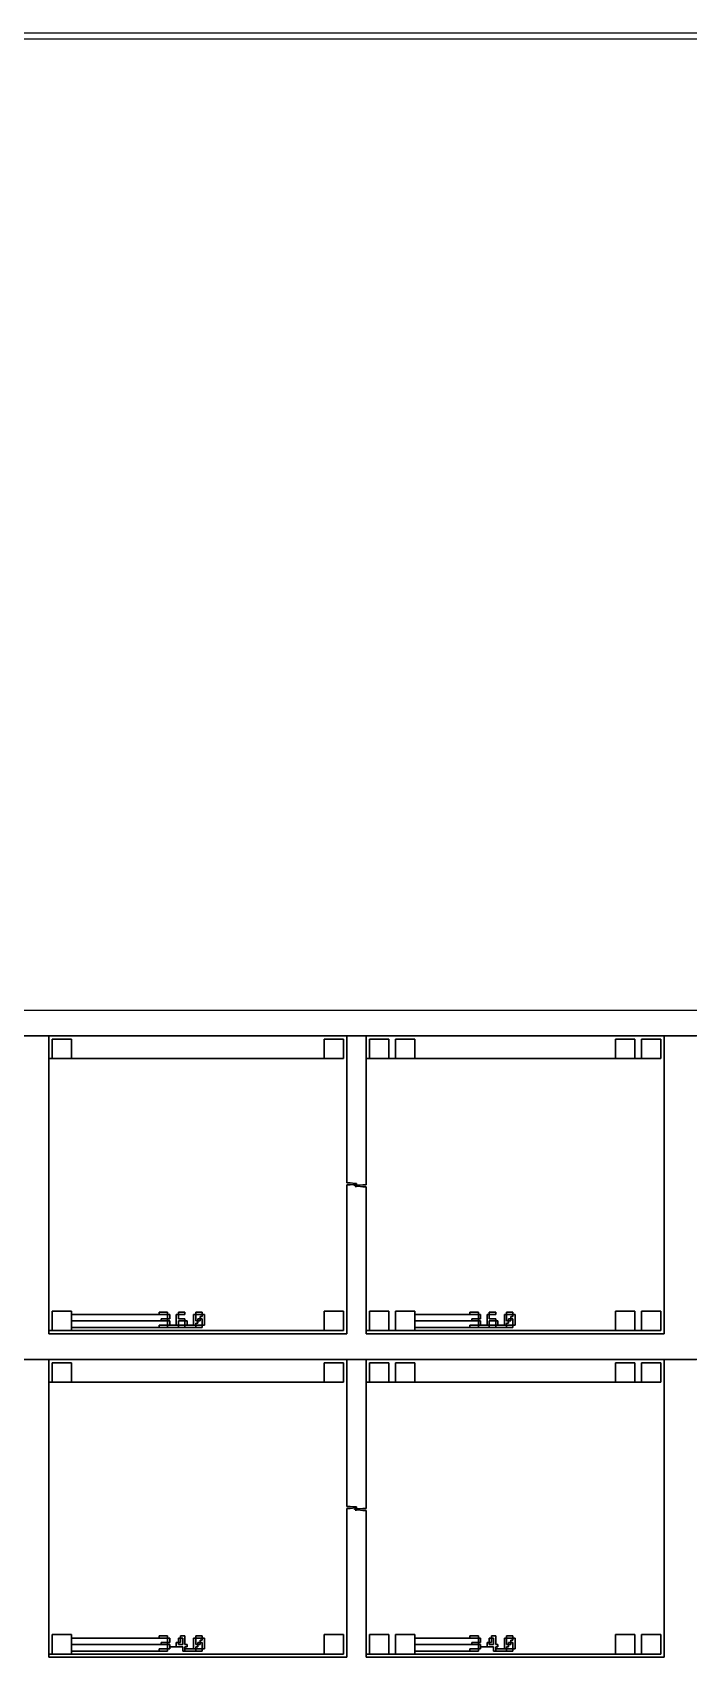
# Model space of a CAD drawing. Extents: x -10 to 10010, y -10 to 10010.
# Drawn here: x 5475 to 6487, y 7480 to 10010 of the extents above; entities that cross this region are included whole.
import ezdxf

# ---------------------------------------------------------------- set-up
doc = ezdxf.new("R2010")
doc.units = 0
for name, color, linetype in [('L0D0', 1, 'CONTINUOUS'), ('L100D0', 9, 'CONTINUOUS'), ('L10D0', 8, 'CONTINUOUS'), ('L5D0', 4, 'CONTINUOUS'), ('L6D0', 5, 'CONTINUOUS'), ('L7D0', 6, 'CONTINUOUS'), ('L8D0', 7, 'CONTINUOUS')]:
    doc.layers.add(name, color=color, linetype=linetype)

msp = doc.modelspace()

# ---------------------------------------------------------------- linework, layer by layer
at = {"layer": 'L0D0'}
msp.add_lwpolyline([(-10, -10), (-10, 0), (0, 0), (10000, 0), (10000, 10000), (0, 10000), (0, 0), (-10, 0), (-10, 10010), (10010, 10010), (10010, -10)], close=True, dxfattribs=at)
at = {"layer": 'L100D0'}
for points in [[(1475, 8500), (8500, 8500), (8500, 1475), (1475, 1475)], [(8450, 8460), (1475, 8460)], [(5450, 8460), (5500, 8460), (5500, 8000), (5960, 8000), (5960, 8230), (5965, 8230), (5973, 8230.75), (5974.8, 8230.75), (5974.8, 8232.25), (5973, 8232.25), (5965, 8233), (5960, 8233), (5960, 8460), (5990, 8460), (5990, 8230), (5985, 8230), (5977, 8229.25), (5975.2, 8229.25), (5975.2, 8227.75), (5977, 8227.75), (5985, 8227), (5990, 8227), (5990, 8000), (6450, 8000), (6450, 8460), (6500, 8460)], [(8450, 7960), (1475, 7960)], [(5450, 7960), (5500, 7960), (5500, 7500), (5960, 7500), (5960, 7730), (5965, 7730), (5973, 7730.75), (5974.8, 7730.75), (5974.8, 7732.25), (5973, 7732.25), (5965, 7733), (5960, 7733), (5960, 7960), (5990, 7960), (5990, 7730), (5985, 7730), (5977, 7729.25), (5975.2, 7729.25), (5975.2, 7727.75), (5977, 7727.75), (5985, 7727), (5990, 7727), (5990, 7500), (6450, 7500), (6450, 7960), (6500, 7960)]]:
    msp.add_lwpolyline(points, dxfattribs=at)
for points in [[(5505, 8425), (5505, 8455), (5535, 8455), (5535, 8425)], [(5925, 8425), (5925, 8455), (5955, 8455), (5955, 8425)], [(5995, 8425), (5995, 8455), (6025, 8455), (6025, 8425)], [(6035, 8425), (6035, 8455), (6065, 8455), (6065, 8425)], [(6375, 8425), (6375, 8455), (6405, 8455), (6405, 8425)], [(6415, 8425), (6415, 8455), (6445, 8455), (6445, 8425)], [(5505, 8005), (5505, 8035), (5535, 8035), (5535, 8005)], [(5670, 8029.667), (5670, 8033), (5683.333, 8033), (5683.333, 8029.667)], [(5673.333, 8019.667), (5673.333, 8023), (5683.333, 8023), (5683.333, 8019.667)], [(5683.333, 8023), (5683.333, 8029.667), (5686.667, 8029.667), (5686.667, 8023)], [(5696.667, 8013), (5696.667, 8029.667), (5700, 8029.667), (5700, 8023), (5710, 8023), (5710, 8019.667), (5700, 8019.667), (5700, 8013)], [(5700, 8029.667), (5700, 8033), (5710, 8033), (5710, 8029.667)], [(5723.333, 8013), (5723.333, 8029.667), (5726.667, 8029.667), (5726.667, 8019.667), (5730, 8019.667), (5730, 8016.333), (5726.667, 8016.333), (5726.667, 8013)], [(5726.667, 8029.667), (5726.667, 8033), (5736.667, 8033), (5736.667, 8029.667)], [(5730, 8019.667), (5730, 8023), (5733.333, 8023), (5733.333, 8019.667)], [(5736.667, 8013), (5736.667, 8023), (5733.333, 8023), (5733.333, 8026.333), (5736.667, 8026.333), (5736.667, 8029.667), (5740, 8029.667), (5740, 8013)], [(5925, 8005), (5925, 8035), (5955, 8035), (5955, 8005)], [(5995, 8005), (5995, 8035), (6025, 8035), (6025, 8005)], [(6035, 8005), (6035, 8035), (6065, 8035), (6065, 8005)], [(6150, 8029.667), (6150, 8033), (6163.333, 8033), (6163.333, 8029.667)], [(6153.333, 8019.667), (6153.333, 8023), (6163.333, 8023), (6163.333, 8019.667)], [(6163.333, 8023), (6163.333, 8029.667), (6166.667, 8029.667), (6166.667, 8023)], [(6176.667, 8013), (6176.667, 8029.667), (6180, 8029.667), (6180, 8023), (6190, 8023), (6190, 8019.667), (6180, 8019.667), (6180, 8013)], [(6180, 8029.667), (6180, 8033), (6190, 8033), (6190, 8029.667)], [(6203.333, 8013), (6203.333, 8029.667), (6206.667, 8029.667), (6206.667, 8019.667), (6210, 8019.667), (6210, 8016.333), (6206.667, 8016.333), (6206.667, 8013)], [(6206.667, 8029.667), (6206.667, 8033), (6216.667, 8033), (6216.667, 8029.667)], [(6210, 8019.667), (6210, 8023), (6213.333, 8023), (6213.333, 8019.667)], [(6216.667, 8013), (6216.667, 8023), (6213.333, 8023), (6213.333, 8026.333), (6216.667, 8026.333), (6216.667, 8029.667), (6220, 8029.667), (6220, 8013)], [(6375, 8005), (6375, 8035), (6405, 8035), (6405, 8005)], [(6415, 8005), (6415, 8035), (6445, 8035), (6445, 8005)], [(5670, 8009.667), (5670, 8013), (5683.333, 8013), (5683.333, 8009.667)], [(5683.333, 8013), (5683.333, 8019.667), (5686.667, 8019.667), (5686.667, 8013)], [(5700, 8009.667), (5700, 8013), (5710, 8013), (5710, 8009.667)], [(5710, 8013), (5710, 8019.667), (5713.333, 8019.667), (5713.333, 8013)], [(5726.667, 8009.667), (5726.667, 8013), (5736.667, 8013), (5736.667, 8009.667)], [(6150, 8009.667), (6150, 8013), (6163.333, 8013), (6163.333, 8009.667)], [(6163.333, 8013), (6163.333, 8019.667), (6166.667, 8019.667), (6166.667, 8013)], [(6180, 8009.667), (6180, 8013), (6190, 8013), (6190, 8009.667)], [(6190, 8013), (6190, 8019.667), (6193.333, 8019.667), (6193.333, 8013)], [(6206.667, 8009.667), (6206.667, 8013), (6216.667, 8013), (6216.667, 8009.667)], [(5505, 7925), (5505, 7955), (5535, 7955), (5535, 7925)], [(5925, 7925), (5925, 7955), (5955, 7955), (5955, 7925)], [(5995, 7925), (5995, 7955), (6025, 7955), (6025, 7925)], [(6035, 7925), (6035, 7955), (6065, 7955), (6065, 7925)], [(6375, 7925), (6375, 7955), (6405, 7955), (6405, 7925)], [(6415, 7925), (6415, 7955), (6445, 7955), (6445, 7925)], [(5505, 7505), (5505, 7535), (5535, 7535), (5535, 7505)], [(5670, 7529.667), (5670, 7533), (5683.333, 7533), (5683.333, 7529.667)], [(5673.333, 7519.667), (5673.333, 7523), (5683.333, 7523), (5683.333, 7519.667)], [(5683.333, 7523), (5683.333, 7529.667), (5686.667, 7529.667), (5686.667, 7523)], [(5683.333, 7513), (5683.333, 7519.667), (5686.667, 7519.667), (5686.667, 7513)], [(5706.667, 7509.667), (5706.667, 7516.333), (5696.667, 7516.333), (5696.667, 7523), (5700, 7523), (5700, 7519.667), (5706.667, 7519.667), (5706.667, 7529.667), (5703.333, 7529.667), (5703.333, 7533), (5710, 7533), (5710, 7519.667), (5713.333, 7519.667), (5713.333, 7516.333), (5710, 7516.333), (5710, 7509.667)], [(5700, 7523), (5700, 7529.667), (5703.333, 7529.667), (5703.333, 7523)], [(5723.333, 7513), (5723.333, 7529.667), (5726.667, 7529.667), (5726.667, 7519.667), (5730, 7519.667), (5730, 7516.333), (5726.667, 7516.333), (5726.667, 7513)], [(5726.667, 7529.667), (5726.667, 7533), (5736.667, 7533), (5736.667, 7529.667)], [(5730, 7519.667), (5730, 7523), (5733.333, 7523), (5733.333, 7519.667)], [(5736.667, 7513), (5736.667, 7523), (5733.333, 7523), (5733.333, 7526.333), (5736.667, 7526.333), (5736.667, 7529.667), (5740, 7529.667), (5740, 7513)], [(5925, 7505), (5925, 7535), (5955, 7535), (5955, 7505)], [(5995, 7505), (5995, 7535), (6025, 7535), (6025, 7505)], [(6035, 7505), (6035, 7535), (6065, 7535), (6065, 7505)], [(6150, 7529.667), (6150, 7533), (6163.333, 7533), (6163.333, 7529.667)], [(6153.333, 7519.667), (6153.333, 7523), (6163.333, 7523), (6163.333, 7519.667)], [(6163.333, 7523), (6163.333, 7529.667), (6166.667, 7529.667), (6166.667, 7523)], [(6163.333, 7513), (6163.333, 7519.667), (6166.667, 7519.667), (6166.667, 7513)], [(6186.667, 7509.667), (6186.667, 7516.333), (6176.667, 7516.333), (6176.667, 7523), (6180, 7523), (6180, 7519.667), (6186.667, 7519.667), (6186.667, 7529.667), (6183.333, 7529.667), (6183.333, 7533), (6190, 7533), (6190, 7519.667), (6193.333, 7519.667), (6193.333, 7516.333), (6190, 7516.333), (6190, 7509.667)], [(6180, 7523), (6180, 7529.667), (6183.333, 7529.667), (6183.333, 7523)], [(6203.333, 7513), (6203.333, 7529.667), (6206.667, 7529.667), (6206.667, 7519.667), (6210, 7519.667), (6210, 7516.333), (6206.667, 7516.333), (6206.667, 7513)], [(6206.667, 7529.667), (6206.667, 7533), (6216.667, 7533), (6216.667, 7529.667)], [(6210, 7519.667), (6210, 7523), (6213.333, 7523), (6213.333, 7519.667)], [(6216.667, 7513), (6216.667, 7523), (6213.333, 7523), (6213.333, 7526.333), (6216.667, 7526.333), (6216.667, 7529.667), (6220, 7529.667), (6220, 7513)], [(6375, 7505), (6375, 7535), (6405, 7535), (6405, 7505)], [(6415, 7505), (6415, 7535), (6445, 7535), (6445, 7505)], [(5670, 7509.667), (5670, 7513), (5683.333, 7513), (5683.333, 7509.667)], [(5726.667, 7509.667), (5726.667, 7513), (5736.667, 7513), (5736.667, 7509.667)], [(6150, 7509.667), (6150, 7513), (6163.333, 7513), (6163.333, 7509.667)], [(6206.667, 7509.667), (6206.667, 7513), (6216.667, 7513), (6216.667, 7509.667)]]:
    msp.add_lwpolyline(points, close=True, dxfattribs=at)
at = {"layer": 'L10D0'}
msp.add_lwpolyline([(1475, 1475), (1475, 8500), (8500, 8500), (8500, 1475)], close=True, dxfattribs=at)
at = {"layer": 'L5D0'}
for points in [[(5500, 8000), (5500, 8005), (5505, 8005), (5535, 8005), (5925, 8005), (5955, 8005), (5955, 8035), (5925, 8035), (5925, 8005), (5535, 8005), (5535, 8009.667), (5670, 8009.667), (5683.333, 8009.667), (5700, 8009.667), (5710, 8009.667), (5726.667, 8009.667), (5736.667, 8009.667), (5736.667, 8013), (5726.667, 8013), (5726.667, 8009.667), (5710, 8009.667), (5710, 8013), (5700, 8013), (5700, 8009.667), (5683.333, 8009.667), (5683.333, 8013), (5686.667, 8013), (5696.667, 8013), (5700, 8013), (5710, 8013), (5713.333, 8013), (5723.333, 8013), (5726.667, 8013), (5726.667, 8016.333), (5730, 8016.333), (5730, 8019.667), (5726.667, 8019.667), (5730, 8019.667), (5733.333, 8019.667), (5733.333, 8023), (5736.667, 8023), (5736.667, 8013), (5740, 8013), (5740, 8029.667), (5736.667, 8029.667), (5736.667, 8026.333), (5733.333, 8026.333), (5733.333, 8023), (5730, 8023), (5730, 8019.667), (5726.667, 8019.667), (5726.667, 8029.667), (5736.667, 8029.667), (5736.667, 8033), (5726.667, 8033), (5726.667, 8029.667), (5723.333, 8029.667), (5723.333, 8013), (5713.333, 8013), (5713.333, 8019.667), (5710, 8019.667), (5710, 8013), (5700, 8013), (5700, 8019.667), (5710, 8019.667), (5710, 8023), (5700, 8023), (5700, 8029.667), (5710, 8029.667), (5710, 8033), (5700, 8033), (5700, 8029.667), (5696.667, 8029.667), (5696.667, 8013), (5686.667, 8013), (5686.667, 8019.667), (5683.333, 8019.667), (5683.333, 8013), (5670, 8013), (5670, 8009.667), (5535, 8009.667), (5535, 8019.667), (5673.333, 8019.667), (5683.333, 8019.667), (5683.333, 8023), (5686.667, 8023), (5686.667, 8029.667), (5683.333, 8029.667), (5683.333, 8023), (5673.333, 8023), (5673.333, 8019.667), (5535, 8019.667), (5535, 8029.667), (5670, 8029.667), (5683.333, 8029.667), (5683.333, 8033), (5670, 8033), (5670, 8029.667), (5535, 8029.667), (5535, 8035), (5505, 8035), (5505, 8005), (5500, 8005), (5500, 8425), (5505, 8425), (5535, 8425), (5925, 8425), (5955, 8425), (5955, 8455), (5925, 8455), (5925, 8425), (5535, 8425), (5535, 8455), (5505, 8455), (5505, 8425), (5500, 8425), (5500, 8460), (5960, 8460), (5960, 8233), (5965, 8233), (5973, 8232.25), (5974.8, 8232.25), (5974.8, 8230.75), (5973, 8230.75), (5965, 8230), (5960, 8230), (5960, 8000)], [(5990, 8000), (5990, 8005), (5995, 8005), (6025, 8005), (6035, 8005), (6065, 8005), (6375, 8005), (6405, 8005), (6415, 8005), (6445, 8005), (6445, 8035), (6415, 8035), (6415, 8005), (6405, 8005), (6405, 8035), (6375, 8035), (6375, 8005), (6065, 8005), (6065, 8009.667), (6150, 8009.667), (6163.333, 8009.667), (6180, 8009.667), (6190, 8009.667), (6206.667, 8009.667), (6216.667, 8009.667), (6216.667, 8013), (6206.667, 8013), (6206.667, 8009.667), (6190, 8009.667), (6190, 8013), (6180, 8013), (6180, 8009.667), (6163.333, 8009.667), (6163.333, 8013), (6166.667, 8013), (6176.667, 8013), (6180, 8013), (6190, 8013), (6193.333, 8013), (6203.333, 8013), (6206.667, 8013), (6206.667, 8016.333), (6210, 8016.333), (6210, 8019.667), (6206.667, 8019.667), (6210, 8019.667), (6213.333, 8019.667), (6213.333, 8023), (6216.667, 8023), (6216.667, 8013), (6220, 8013), (6220, 8029.667), (6216.667, 8029.667), (6216.667, 8026.333), (6213.333, 8026.333), (6213.333, 8023), (6210, 8023), (6210, 8019.667), (6206.667, 8019.667), (6206.667, 8029.667), (6216.667, 8029.667), (6216.667, 8033), (6206.667, 8033), (6206.667, 8029.667), (6203.333, 8029.667), (6203.333, 8013), (6193.333, 8013), (6193.333, 8019.667), (6190, 8019.667), (6190, 8013), (6180, 8013), (6180, 8019.667), (6190, 8019.667), (6190, 8023), (6180, 8023), (6180, 8029.667), (6190, 8029.667), (6190, 8033), (6180, 8033), (6180, 8029.667), (6176.667, 8029.667), (6176.667, 8013), (6166.667, 8013), (6166.667, 8019.667), (6163.333, 8019.667), (6163.333, 8013), (6150, 8013), (6150, 8009.667), (6065, 8009.667), (6065, 8019.667), (6153.333, 8019.667), (6163.333, 8019.667), (6163.333, 8023), (6166.667, 8023), (6166.667, 8029.667), (6163.333, 8029.667), (6163.333, 8023), (6153.333, 8023), (6153.333, 8019.667), (6065, 8019.667), (6065, 8029.667), (6150, 8029.667), (6163.333, 8029.667), (6163.333, 8033), (6150, 8033), (6150, 8029.667), (6065, 8029.667), (6065, 8035), (6035, 8035), (6035, 8005), (6025, 8005), (6025, 8035), (5995, 8035), (5995, 8005), (5990, 8005), (5990, 8227), (5985, 8227), (5977, 8227.75), (5975.2, 8227.75), (5975.2, 8229.25), (5977, 8229.25), (5985, 8230), (5990, 8230), (5990, 8425), (5995, 8425), (6025, 8425), (6035, 8425), (6065, 8425), (6375, 8425), (6405, 8425), (6415, 8425), (6445, 8425), (6445, 8455), (6415, 8455), (6415, 8425), (6405, 8425), (6405, 8455), (6375, 8455), (6375, 8425), (6065, 8425), (6065, 8455), (6035, 8455), (6035, 8425), (6025, 8425), (6025, 8455), (5995, 8455), (5995, 8425), (5990, 8425), (5990, 8460), (6450, 8460), (6450, 8000)], [(5500, 7500), (5500, 7505), (5505, 7505), (5535, 7505), (5925, 7505), (5955, 7505), (5955, 7535), (5925, 7535), (5925, 7505), (5535, 7505), (5535, 7509.667), (5670, 7509.667), (5683.333, 7509.667), (5683.333, 7513), (5686.667, 7513), (5686.667, 7516.333), (5696.667, 7516.333), (5706.667, 7516.333), (5706.667, 7509.667), (5710, 7509.667), (5726.667, 7509.667), (5736.667, 7509.667), (5736.667, 7513), (5726.667, 7513), (5726.667, 7509.667), (5710, 7509.667), (5710, 7513), (5723.333, 7513), (5726.667, 7513), (5726.667, 7516.333), (5730, 7516.333), (5730, 7519.667), (5726.667, 7519.667), (5730, 7519.667), (5733.333, 7519.667), (5733.333, 7523), (5736.667, 7523), (5736.667, 7513), (5740, 7513), (5740, 7529.667), (5736.667, 7529.667), (5736.667, 7526.333), (5733.333, 7526.333), (5733.333, 7523), (5730, 7523), (5730, 7519.667), (5726.667, 7519.667), (5726.667, 7529.667), (5736.667, 7529.667), (5736.667, 7533), (5726.667, 7533), (5726.667, 7529.667), (5723.333, 7529.667), (5723.333, 7513), (5710, 7513), (5710, 7516.333), (5713.333, 7516.333), (5713.333, 7519.667), (5710, 7519.667), (5710, 7533), (5703.333, 7533), (5703.333, 7529.667), (5706.667, 7529.667), (5706.667, 7519.667), (5700, 7519.667), (5700, 7523), (5703.333, 7523), (5703.333, 7529.667), (5700, 7529.667), (5700, 7523), (5696.667, 7523), (5696.667, 7516.333), (5686.667, 7516.333), (5686.667, 7519.667), (5683.333, 7519.667), (5683.333, 7513), (5670, 7513), (5670, 7509.667), (5535, 7509.667), (5535, 7519.667), (5673.333, 7519.667), (5683.333, 7519.667), (5683.333, 7523), (5686.667, 7523), (5686.667, 7529.667), (5683.333, 7529.667), (5683.333, 7523), (5673.333, 7523), (5673.333, 7519.667), (5535, 7519.667), (5535, 7529.667), (5670, 7529.667), (5683.333, 7529.667), (5683.333, 7533), (5670, 7533), (5670, 7529.667), (5535, 7529.667), (5535, 7535), (5505, 7535), (5505, 7505), (5500, 7505), (5500, 7925), (5505, 7925), (5535, 7925), (5925, 7925), (5955, 7925), (5955, 7955), (5925, 7955), (5925, 7925), (5535, 7925), (5535, 7955), (5505, 7955), (5505, 7925), (5500, 7925), (5500, 7960), (5960, 7960), (5960, 7733), (5965, 7733), (5973, 7732.25), (5974.8, 7732.25), (5974.8, 7730.75), (5973, 7730.75), (5965, 7730), (5960, 7730), (5960, 7500)], [(5990, 7500), (5990, 7505), (5995, 7505), (6025, 7505), (6035, 7505), (6065, 7505), (6375, 7505), (6405, 7505), (6415, 7505), (6445, 7505), (6445, 7535), (6415, 7535), (6415, 7505), (6405, 7505), (6405, 7535), (6375, 7535), (6375, 7505), (6065, 7505), (6065, 7509.667), (6150, 7509.667), (6163.333, 7509.667), (6163.333, 7513), (6166.667, 7513), (6166.667, 7516.333), (6176.667, 7516.333), (6186.667, 7516.333), (6186.667, 7509.667), (6190, 7509.667), (6206.667, 7509.667), (6216.667, 7509.667), (6216.667, 7513), (6206.667, 7513), (6206.667, 7509.667), (6190, 7509.667), (6190, 7513), (6203.333, 7513), (6206.667, 7513), (6206.667, 7516.333), (6210, 7516.333), (6210, 7519.667), (6206.667, 7519.667), (6210, 7519.667), (6213.333, 7519.667), (6213.333, 7523), (6216.667, 7523), (6216.667, 7513), (6220, 7513), (6220, 7529.667), (6216.667, 7529.667), (6216.667, 7526.333), (6213.333, 7526.333), (6213.333, 7523), (6210, 7523), (6210, 7519.667), (6206.667, 7519.667), (6206.667, 7529.667), (6216.667, 7529.667), (6216.667, 7533), (6206.667, 7533), (6206.667, 7529.667), (6203.333, 7529.667), (6203.333, 7513), (6190, 7513), (6190, 7516.333), (6193.333, 7516.333), (6193.333, 7519.667), (6190, 7519.667), (6190, 7533), (6183.333, 7533), (6183.333, 7529.667), (6186.667, 7529.667), (6186.667, 7519.667), (6180, 7519.667), (6180, 7523), (6183.333, 7523), (6183.333, 7529.667), (6180, 7529.667), (6180, 7523), (6176.667, 7523), (6176.667, 7516.333), (6166.667, 7516.333), (6166.667, 7519.667), (6163.333, 7519.667), (6163.333, 7513), (6150, 7513), (6150, 7509.667), (6065, 7509.667), (6065, 7519.667), (6153.333, 7519.667), (6163.333, 7519.667), (6163.333, 7523), (6166.667, 7523), (6166.667, 7529.667), (6163.333, 7529.667), (6163.333, 7523), (6153.333, 7523), (6153.333, 7519.667), (6065, 7519.667), (6065, 7529.667), (6150, 7529.667), (6163.333, 7529.667), (6163.333, 7533), (6150, 7533), (6150, 7529.667), (6065, 7529.667), (6065, 7535), (6035, 7535), (6035, 7505), (6025, 7505), (6025, 7535), (5995, 7535), (5995, 7505), (5990, 7505), (5990, 7727), (5985, 7727), (5977, 7727.75), (5975.2, 7727.75), (5975.2, 7729.25), (5977, 7729.25), (5985, 7730), (5990, 7730), (5990, 7925), (5995, 7925), (6025, 7925), (6035, 7925), (6065, 7925), (6375, 7925), (6405, 7925), (6415, 7925), (6445, 7925), (6445, 7955), (6415, 7955), (6415, 7925), (6405, 7925), (6405, 7955), (6375, 7955), (6375, 7925), (6065, 7925), (6065, 7955), (6035, 7955), (6035, 7925), (6025, 7925), (6025, 7955), (5995, 7955), (5995, 7925), (5990, 7925), (5990, 7960), (6450, 7960), (6450, 7500)]]:
    msp.add_lwpolyline(points, close=True, dxfattribs=at)
at = {"layer": 'L6D0'}
for points in [[(5973.72, 8226.35), (5973.72, 8228.35), (5971.72, 8228.35), (5971.72, 8228.71), (5973.72, 8228.71), (5973.72, 8231.55), (5974.08, 8231.55), (5974.08, 8228.71), (5976.02, 8228.71), (5976.02, 8228.35), (5974.08, 8228.35), (5974.08, 8226.35)], [(5973.73, 7726.35), (5973.73, 7728.35), (5971.73, 7728.35), (5971.73, 7728.69), (5973.73, 7728.69), (5973.73, 7731.55), (5974.07, 7731.55), (5974.07, 7728.69), (5976.03, 7728.69), (5976.03, 7728.35), (5974.07, 7728.35), (5974.07, 7726.35)]]:
    msp.add_lwpolyline(points, close=True, dxfattribs=at)
at = {"layer": 'L7D0'}
for points in [[(5973.72, 8231.55), (5973.72, 8232.25), (5974.08, 8232.25), (5974.08, 8231.55)], [(5976.02, 8228.35), (5976.02, 8228.71), (5976.72, 8228.71), (5976.72, 8228.35)], [(5973.73, 7731.55), (5973.73, 7732.25), (5974.07, 7732.25), (5974.07, 7731.55)], [(5976.03, 7728.35), (5976.03, 7728.69), (5976.73, 7728.69), (5976.73, 7728.35)]]:
    msp.add_lwpolyline(points, close=True, dxfattribs=at)
at = {"layer": 'L8D0'}
for points in [[(5973.3, 8230), (5973.3, 8232.25), (5974.4, 8232.25), (5974.4, 8230)], [(5974.75, 8227.95), (5974.75, 8229.05), (5977, 8229.05), (5977, 8227.95)], [(5973.3, 7730), (5973.3, 7732.25), (5974.4, 7732.25), (5974.4, 7730)], [(5974.75, 7727.95), (5974.75, 7729.05), (5977, 7729.05), (5977, 7727.95)]]:
    msp.add_lwpolyline(points, close=True, dxfattribs=at)

doc.saveas('drawing.dxf')
